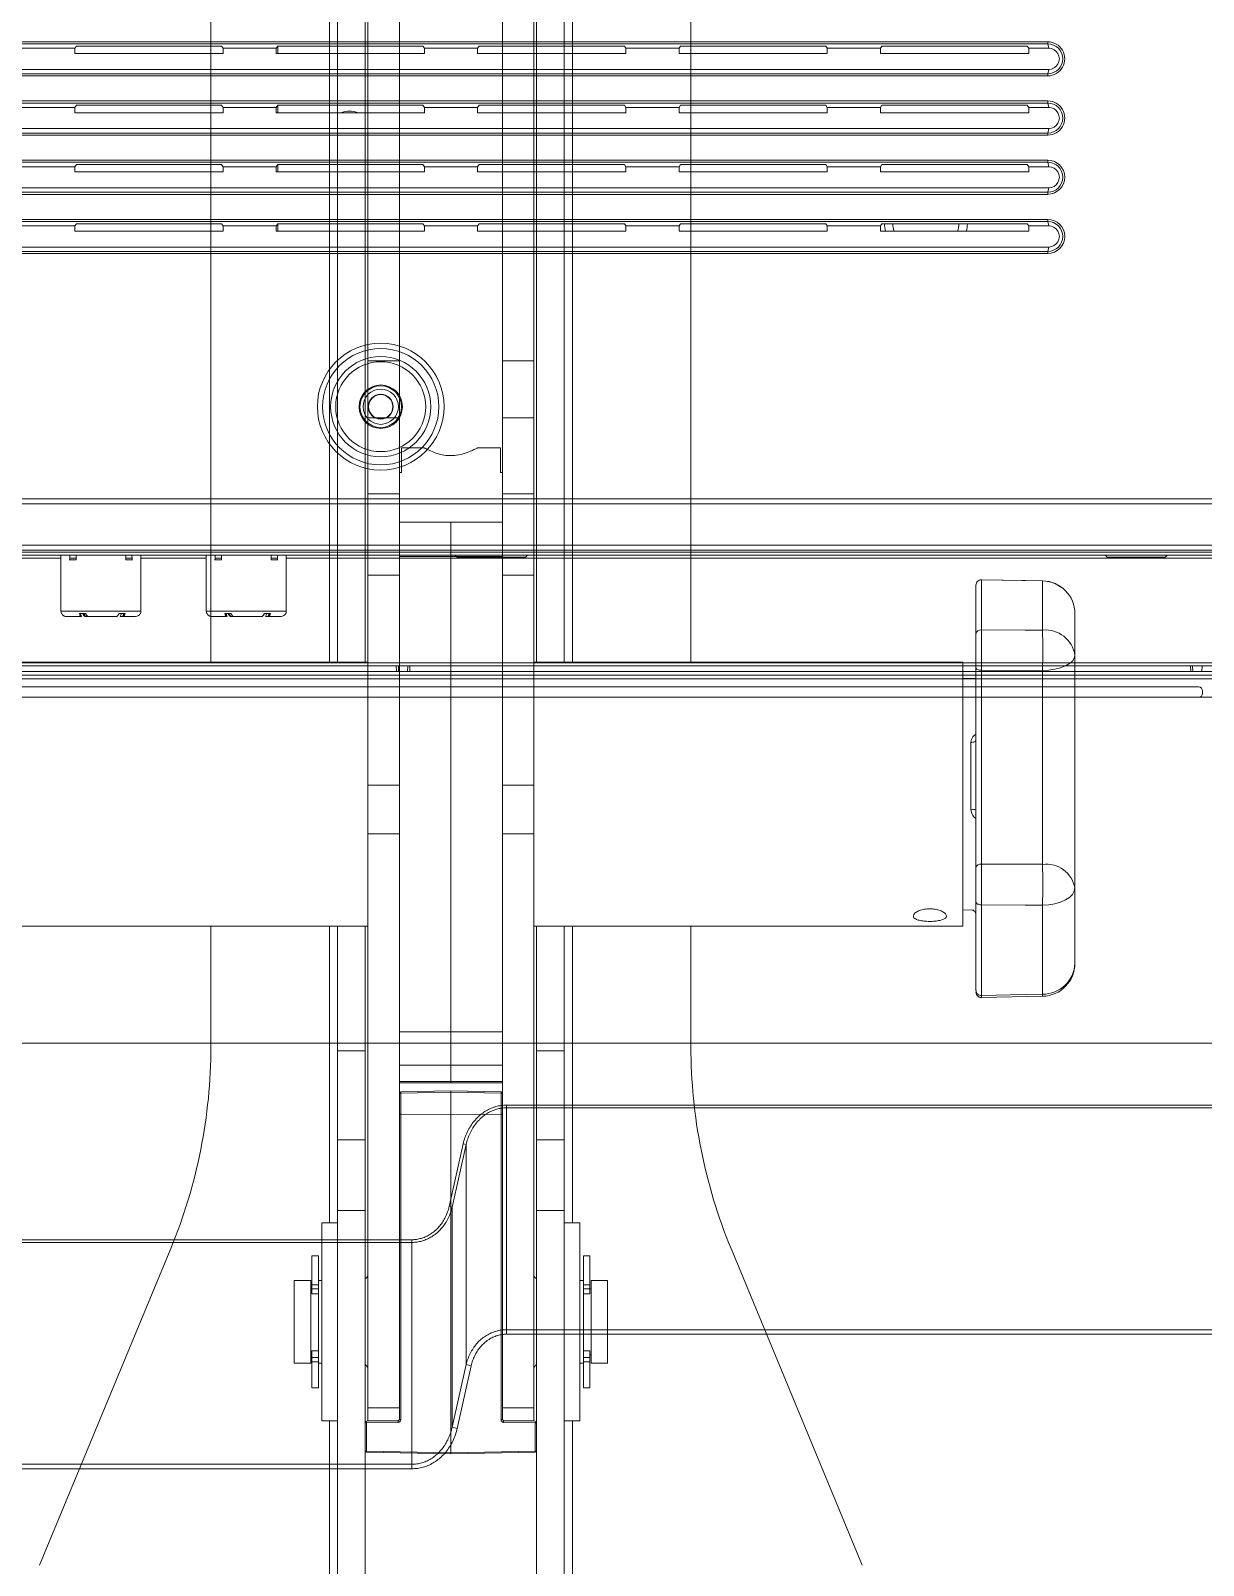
# Model space of a CAD drawing. Header units: millimetres. Extents: x -71336 to -35435, y -26189 to 22712.
# Drawn here: x -68635.2 to -68522.2, y -17476.9 to -17329.2 of the extents above; entities that cross this region are included whole.
import ezdxf

# ---------------------------------------------------------------- set-up
doc = ezdxf.new("R2010")
doc.units = ezdxf.units.MM
doc.layers.add('SC - Equipment', color=7, linetype='Continuous', lineweight=13)

# ---------------------------------------------------------------- blocks, each defined once
blk = doc.blocks.new('SONY FW-49XE8001 - BACK')
at = {"layer": 'SC - Equipment', "color": 251, "true_color": 0x636466, "transparency": 33554495}
for points in [[(171.72, 245.17), (171.81, 245.6), (171.81, 245.8), (325.53, 245.8), (325.53, 245.6), (171.81, 245.6, 0.999697), (171.81, 242.71), (325.53, 242.71), (325.63, 243.14)], [(173.65, 245.17), (171.72, 245.17, 1.000016), (171.72, 243.14), (325.63, 243.14, 1.000129), (325.63, 245.17), (323.7, 245.17), (323.7, 244.67), (309.41, 244.67), (309.41, 245.17), (309.56, 245.38), (323.55, 245.38), (323.7, 245.17)], [(171.72, 243.14), (171.81, 242.71), (171.81, 242.51), (325.53, 242.51), (325.53, 242.71, 0.99972), (325.53, 245.6), (325.63, 245.17)], [(171.72, 237.44), (171.81, 237.01), (171.81, 236.81), (325.53, 236.81), (325.53, 237.01), (171.81, 237.01, -0.999619), (171.81, 239.9), (325.53, 239.9), (325.53, 240.1), (171.81, 240.1), (171.81, 239.9), (171.72, 239.47)], [(173.65, 239.47), (171.72, 239.47, 1.000016), (171.72, 237.44), (325.63, 237.44, 1.000129), (325.63, 239.47), (323.7, 239.47), (323.55, 239.68), (309.56, 239.68), (309.41, 239.47)], [(325.63, 239.47), (325.53, 239.9, -0.999642), (325.53, 237.01), (325.63, 237.44)], [(171.72, 231.74), (171.81, 231.31), (171.81, 231.11), (325.53, 231.11), (325.53, 231.31), (171.81, 231.31, -0.9996), (171.81, 234.2), (325.53, 234.2), (325.53, 234.4), (171.81, 234.4), (171.81, 234.2), (171.72, 233.77)], [(173.65, 233.77), (171.72, 233.77, 0.999982), (171.72, 231.74), (325.63, 231.74, 1.000055), (325.63, 233.77), (323.7, 233.77), (323.55, 233.98), (309.56, 233.98), (309.41, 233.77)], [(325.63, 233.77), (325.53, 234.2, -0.999623), (325.53, 231.31), (325.63, 231.74)], [(171.72, 226.04), (171.81, 225.61), (171.81, 225.41), (325.53, 225.41), (325.53, 225.61), (171.81, 225.61, -0.999605), (171.81, 228.5), (325.53, 228.5), (325.53, 228.7), (171.81, 228.7), (171.81, 228.5), (171.72, 228.07)], [(173.65, 228.07), (171.72, 228.07, 1.000029), (171.72, 226.04), (325.63, 226.04, 1.00014), (325.63, 228.07), (323.7, 228.07), (323.55, 228.28), (309.56, 228.28), (309.41, 228.07)], [(325.63, 228.07), (325.53, 228.5, -0.999628), (325.53, 225.61), (325.63, 226.04)], [(180.49, 190.89), (183.28, 195.98), (183.28, 195.99), (183.3, 196.03), (183.31, 196.03, 0.092477), (183.35, 196.14), (183.37, 196.19), (183.42, 196.27), (183.5, 196.33), (183.59, 196.37), (183.66, 196.37), (343.23, 196.37), (343.24, 196.37), (343.29, 196.37), (343.38, 196.34), (343.46, 196.28), (343.51, 196.2), (343.54, 196.14, 0.092477), (343.58, 196.03), (343.59, 196.03), (343.61, 195.99), (343.61, 195.98), (346.4, 190.89)], [(230.49, 196.37), (230.49, 190.97, 0.113367), (230.54, 190.76), (230.58, 190.76, 0.083535), (230.66, 190.61, 0.18328), (231, 190.47)], [(231.33, 195.91, 0.00003), (231.36, 196.37, -0.00003), (231.33, 195.92), (231.95, 195.92, 0.000227), (231.95, 196.37)], [(236.33, 190.76, -0.000084), (236.2, 190.47), (237.69, 190.47, 0.277894), (238.14, 190.76), (238.15, 190.76, 0.112732), (238.19, 190.97), (238.19, 196.37)], [(236.74, 196.37, 0.000738), (236.74, 195.92), (237.36, 195.92, -0.000003), (237.33, 196.37, -0.000003), (237.36, 195.91)], [(244.49, 196.37), (244.49, 190.97, 0.113424), (244.54, 190.76), (244.58, 190.76, 0.082844), (244.66, 190.61, 0.183039), (245, 190.47)], [(245.33, 195.91, -0.000002), (245.36, 196.37, 0.000003), (245.33, 195.92), (245.95, 195.92, 0.000195), (245.95, 196.37)], [(250.33, 190.76, -0.000041), (250.2, 190.47), (251.69, 190.47, 0.277736), (252.14, 190.76), (252.15, 190.76, 0.112732), (252.19, 190.97), (252.19, 196.37)], [(250.74, 196.37, 0.000194), (250.74, 195.92), (251.36, 195.92, -0.000003), (251.33, 196.37, -0.000003), (251.36, 195.91)], [(233.11, 190.47), (233.09, 190.48), (233.07, 190.48), (233.06, 190.49), (233.04, 190.5), (233.02, 190.52), (233, 190.54), (232.98, 190.56), (232.96, 190.59), (232.94, 190.63), (232.94, 190.64), (232.92, 190.67), (232.91, 190.71), (232.9, 190.74), (232.9, 190.76), (232.28, 190.76), (232.29, 190.72), (232.3, 190.68), (232.31, 190.65), (232.32, 190.63), (232.33, 190.6), (232.35, 190.57), (232.37, 190.54), (232.39, 190.52), (232.41, 190.51), (232.43, 190.49), (232.43, 190.49), (232.45, 190.48), (232.47, 190.48), (232.49, 190.47), (231, 190.47, -0.287011), (230.58, 190.76)], [(232.61, 190.76), (232.62, 190.72), (232.64, 190.68), (232.64, 190.66), (232.66, 190.63), (232.68, 190.59), (232.7, 190.57), (232.72, 190.54), (232.74, 190.52), (232.76, 190.51), (232.78, 190.49), (232.79, 190.49), (232.81, 190.48), (232.84, 190.48), (232.86, 190.47), (235.83, 190.47), (235.85, 190.48), (235.88, 190.48), (235.9, 190.49), (235.92, 190.5), (235.94, 190.52), (235.96, 190.54), (235.98, 190.56), (236, 190.59), (236.02, 190.62), (236.03, 190.64), (236.05, 190.67), (236.06, 190.71), (236.07, 190.75), (236.08, 190.76), (236.67, 190.76), (236.66, 190.72), (236.64, 190.68), (236.64, 190.66), (236.62, 190.63), (236.6, 190.59), (236.58, 190.57), (236.56, 190.54), (236.54, 190.52), (236.52, 190.51), (236.5, 190.49), (236.49, 190.49), (236.47, 190.48), (236.45, 190.48), (236.43, 190.47, 0.000389), (236.55, 190.7)], [(232.73, 190.7, 0.000402), (232.79, 190.59, 0.000917), (232.86, 190.47)], [(247.11, 190.47), (247.09, 190.48), (247.07, 190.48), (247.06, 190.49), (247.04, 190.5), (247.02, 190.52), (247, 190.54), (246.98, 190.56), (246.96, 190.59), (246.94, 190.63), (246.94, 190.64), (246.92, 190.67), (246.91, 190.71), (246.9, 190.74), (246.9, 190.76), (246.28, 190.76), (246.29, 190.72), (246.3, 190.68), (246.31, 190.65), (246.32, 190.63), (246.33, 190.6), (246.35, 190.57), (246.37, 190.54), (246.39, 190.52), (246.41, 190.51), (246.43, 190.49), (246.43, 190.49), (246.45, 190.48), (246.47, 190.48), (246.49, 190.47), (245, 190.47, -0.287011), (244.58, 190.76)], [(246.61, 190.76), (246.62, 190.72), (246.64, 190.68), (246.64, 190.66), (246.66, 190.63), (246.68, 190.59), (246.7, 190.57), (246.72, 190.54), (246.74, 190.52), (246.76, 190.51), (246.78, 190.49), (246.79, 190.49), (246.81, 190.48), (246.84, 190.48), (246.86, 190.47), (249.83, 190.47), (249.85, 190.48), (249.88, 190.48), (249.9, 190.49), (249.92, 190.5), (249.94, 190.52), (249.96, 190.54), (249.98, 190.56), (250, 190.59), (250.02, 190.62), (250.03, 190.64), (250.05, 190.67), (250.06, 190.71), (250.07, 190.75), (250.08, 190.76), (250.67, 190.76), (250.66, 190.72), (250.64, 190.68), (250.64, 190.66), (250.62, 190.63), (250.6, 190.59), (250.58, 190.57), (250.56, 190.54), (250.54, 190.52), (250.52, 190.51), (250.5, 190.49), (250.49, 190.49), (250.47, 190.48), (250.45, 190.48), (250.43, 190.47, 0.000389), (250.55, 190.7)], [(246.73, 190.7, 0.000402), (246.79, 190.59, 0.000917), (246.86, 190.47)], [(340.04, 182.7, 0.414144), (340.44, 183.1), (340.44, 183.3, 0.414144), (340.04, 183.7), (180.95, 183.7, 0.414161), (180.54, 183.3), (180.54, 154.8, 0.414223), (180.95, 154.4), (181.14, 154.4, 0.414216), (181.54, 154.8)]]:
    blk.add_lwpolyline(points, format="xyb", dxfattribs=at)
for points in [[(245.97, 245.38), (246.12, 245.17), (246.12, 244.67), (231.83, 244.67), (231.83, 245.17), (231.98, 245.38)], [(265.51, 244.67), (251.23, 244.67), (251.23, 245.17), (251.37, 245.38), (265.36, 245.38), (265.51, 245.17)], [(284.91, 244.67), (270.62, 244.67), (270.62, 245.17), (270.77, 245.38), (284.76, 245.38), (284.91, 245.17)], [(304.3, 244.67), (290.02, 244.67), (290.02, 245.17), (290.16, 245.38), (304.15, 245.38), (304.3, 245.17)], [(246.12, 238.97), (231.83, 238.97), (231.83, 239.47), (231.98, 239.68), (245.97, 239.68), (246.12, 239.47)], [(265.36, 239.68), (265.51, 239.47), (265.51, 238.97), (251.23, 238.97), (251.23, 239.47), (251.37, 239.68)], [(246.12, 233.27), (231.83, 233.27), (231.83, 233.77), (231.98, 233.98), (245.97, 233.98), (246.12, 233.77)], [(265.36, 233.98), (265.51, 233.77), (265.51, 233.27), (251.23, 233.27), (251.23, 233.77), (251.37, 233.98)], [(246.12, 227.57), (231.83, 227.57), (231.83, 228.07), (231.98, 228.28), (245.97, 228.28), (246.12, 228.07)], [(284.91, 228.07), (284.91, 227.57), (270.62, 227.57), (270.62, 228.07), (270.77, 228.28), (284.76, 228.28)], [(345.45, 197.35), (181.43, 197.35), (181.43, 196.85), (345.45, 196.85)]]:
    blk.add_lwpolyline(points, close=True, dxfattribs=at)
for points in [[(251.39, 245.38), (251.39, 244.67)], [(231.83, 245.17), (226.72, 245.17)], [(251.23, 245.17), (246.12, 245.17)], [(270.62, 245.17), (265.51, 245.17)], [(290.02, 245.17), (284.91, 245.17)], [(309.41, 245.17), (304.3, 245.17)], [(231.83, 239.47), (226.72, 239.47)], [(251.23, 239.47), (246.12, 239.47)], [(251.39, 239.68), (251.39, 238.97)], [(265.51, 239.47), (270.62, 239.47), (270.62, 238.97), (284.91, 238.97), (284.91, 239.47), (284.76, 239.68), (270.77, 239.68), (270.62, 239.47)], [(284.91, 239.47), (290.02, 239.47), (290.02, 238.97), (304.3, 238.97), (304.3, 239.47), (304.15, 239.68), (290.16, 239.68), (290.02, 239.47)], [(304.3, 239.47), (309.41, 239.47), (309.41, 238.97), (323.7, 238.97), (323.7, 239.47)], [(231.83, 233.77), (226.72, 233.77)], [(251.23, 233.77), (246.12, 233.77)], [(251.39, 233.98), (251.39, 233.27)], [(265.51, 233.77), (270.62, 233.77), (270.62, 233.27), (284.91, 233.27), (284.91, 233.77), (284.76, 233.98), (270.77, 233.98), (270.62, 233.77)], [(284.91, 233.77), (290.02, 233.77), (290.02, 233.27), (304.3, 233.27), (304.3, 233.77), (304.15, 233.98), (290.16, 233.98), (290.02, 233.77)], [(304.3, 233.77), (309.41, 233.77), (309.41, 233.27), (323.7, 233.27), (323.7, 233.77)], [(231.83, 228.07), (226.72, 228.07)], [(251.23, 228.07), (246.12, 228.07)], [(270.62, 228.07), (265.51, 228.07), (265.51, 227.57), (251.23, 227.57), (251.23, 228.07), (251.37, 228.28), (265.36, 228.28), (265.51, 228.07)], [(251.39, 228.28), (251.39, 227.57)], [(284.91, 228.07), (290.02, 228.07), (290.02, 227.57), (304.3, 227.57), (304.3, 228.07), (304.15, 228.28), (290.16, 228.28), (290.02, 228.07)], [(304.3, 228.07), (309.41, 228.07), (309.41, 227.57), (323.7, 227.57), (323.7, 228.07)], [(350.37, 201.31), (176.52, 201.31)], [(350.37, 201.79), (176.52, 201.79), (176.52, 201.31), (179.63, 194.54)], [(182.14, 185.18), (344.75, 185.18)], [(343.23, 196.37), (343.23, 196.65), (183.66, 196.65), (183.66, 196.37)], [(182.14, 186), (344.75, 186)], [(343.55, 196.1), (252.19, 196.1)], [(230.49, 196.1), (224.19, 196.1)], [(231.95, 196.1), (231.37, 196.1)], [(237.32, 196.1), (236.74, 196.1)], [(244.49, 196.1), (238.19, 196.1)], [(245.95, 196.1), (245.37, 196.1)], [(251.32, 196.1), (250.74, 196.1)], [(275.44, 196.37), (275.24, 196.17), (268.64, 196.17), (268.44, 196.37)], [(331.25, 196.17), (331.05, 196.37)], [(336.84, 196.17), (331.24, 196.17)], [(336.84, 196.17), (337.04, 196.37)], [(344.92, 185.72), (181.97, 185.72)], [(230.49, 190.97), (238.19, 190.97)], [(244.49, 190.97), (252.19, 190.97)], [(344.75, 184.46), (182.14, 184.46), (182.14, 184.49), (182.14, 184.52), (182.14, 184.56), (182.14, 184.57), (182.14, 184.61), (182.14, 184.64), (182.14, 184.68), (182.14, 184.72), (182.14, 184.75), (182.14, 184.79), (182.14, 184.83)], [(344.75, 185.18), (344.75, 184.83), (182.14, 184.83), (182.14, 185.18)], [(262.81, 185.18), (262.79, 185.71)], [(263.01, 185.18), (262.99, 185.72)], [(263.9, 185.72), (263.88, 185.18)], [(264.1, 185.71), (264.08, 185.18)], [(339.31, 185.18), (339.29, 185.71)], [(339.51, 185.18), (339.48, 185.72)], [(340.4, 185.72), (340.38, 185.18)], [(350.56, 121.38), (273.39, 121.38), (273.39, 143.43), (346.02, 143.43)], [(346.02, 143.17), (273.39, 143.17), (273.28, 143.17), (273.16, 143.16), (273.04, 143.15), (272.92, 143.14), (272.8, 143.12), (272.68, 143.1), (272.56, 143.07), (272.45, 143.04), (272.33, 143), (272.21, 142.96), (272.13, 142.93), (272.02, 142.88), (271.9, 142.83), (271.79, 142.78), (271.68, 142.72), (271.58, 142.66), (271.47, 142.59), (271.36, 142.52), (271.26, 142.45), (271.16, 142.37), (271.06, 142.29), (270.96, 142.2), (270.87, 142.11), (270.85, 142.1), (270.76, 142), (270.66, 141.91), (270.58, 141.81), (270.49, 141.7), (270.41, 141.59), (270.32, 141.48), (270.24, 141.36), (270.17, 141.24), (270.09, 141.12), (270.02, 141), (269.96, 140.87), (269.89, 140.74), (269.83, 140.6), (269.77, 140.47), (269.72, 140.33), (269.67, 140.19), (269.63, 140.05), (269.59, 139.91), (269.55, 139.79), (269.52, 139.64), (268.17, 133.62), (268.14, 133.48), (268.1, 133.35), (268.06, 133.21), (268.01, 133.08), (268.01, 133.06), (267.96, 132.93), (267.9, 132.8), (267.85, 132.67), (267.78, 132.54), (267.72, 132.41), (267.65, 132.29), (267.58, 132.17), (267.51, 132.05), (267.43, 131.94), (267.35, 131.83), (267.27, 131.72), (267.18, 131.62), (267.09, 131.51), (267, 131.42), (266.91, 131.32), (266.82, 131.24), (266.81, 131.23), (266.72, 131.14), (266.62, 131.06), (266.52, 130.98), (266.42, 130.91), (266.31, 130.84), (266.21, 130.77), (266.1, 130.71), (265.99, 130.65), (265.88, 130.59), (265.77, 130.54), (265.65, 130.49), (265.54, 130.45), (265.42, 130.41), (265.37, 130.39), (265.26, 130.35), (265.14, 130.32), (265.02, 130.3), (264.9, 130.27), (264.78, 130.25), (264.66, 130.24), (264.54, 130.23), (264.42, 130.22), (264.3, 130.22), (180.87, 130.22)], [(180.87, 130.48), (264.3, 130.48)], [(273.39, 121.38), (273.29, 121.38), (273.19, 121.37), (273.08, 121.36), (272.98, 121.35), (272.87, 121.33), (272.77, 121.31), (272.66, 121.29), (272.56, 121.26), (272.46, 121.23), (272.4, 121.21), (272.3, 121.17), (272.2, 121.13), (272.1, 121.09), (272, 121.04), (271.91, 120.99), (271.81, 120.94), (271.72, 120.88), (271.62, 120.82), (271.53, 120.76), (271.44, 120.69), (271.36, 120.62), (271.27, 120.55), (271.19, 120.47), (271.18, 120.46), (271.09, 120.38), (271.02, 120.3), (270.94, 120.21), (270.86, 120.12), (270.79, 120.03), (270.72, 119.93), (270.65, 119.84), (270.58, 119.73), (270.51, 119.63), (270.45, 119.52), (270.39, 119.41), (270.34, 119.3), (270.28, 119.18), (270.23, 119.07), (270.19, 118.95), (270.14, 118.83), (270.1, 118.71), (270.1, 118.71), (270.07, 118.59), (270.03, 118.47), (270, 118.35), (268.66, 112.32), (268.17, 112.43), (268.17, 133.62), (267.88, 133.68), (269.23, 139.71), (269.26, 139.86), (269.31, 140.01), (269.35, 140.16), (269.35, 140.16), (269.4, 140.31), (269.45, 140.45), (269.51, 140.6), (269.57, 140.74), (269.64, 140.88), (269.71, 141.02), (269.78, 141.15), (269.86, 141.28), (269.94, 141.41), (270.02, 141.54), (270.1, 141.66), (270.19, 141.78), (270.28, 141.89), (270.38, 142), (270.47, 142.11), (270.57, 142.21), (270.67, 142.31), (270.68, 142.32), (270.79, 142.42), (270.89, 142.51), (271, 142.59), (271.11, 142.67), (271.22, 142.75), (271.33, 142.83), (271.45, 142.9), (271.57, 142.96), (271.68, 143.02), (271.8, 143.08), (271.92, 143.13), (272.05, 143.18), (272.17, 143.23), (272.24, 143.25), (272.37, 143.29), (272.5, 143.32), (272.63, 143.35), (272.75, 143.38), (272.88, 143.4), (273.01, 143.41), (273.14, 143.42), (273.27, 143.43), (273.39, 143.43)], [(270, 118.35), (269.52, 118.46), (269.52, 139.64), (269.23, 139.71)], [(350.56, 121.81), (273.39, 121.81), (273.27, 121.81), (273.15, 121.8), (273.03, 121.79), (272.91, 121.78), (272.79, 121.76), (272.67, 121.74), (272.55, 121.71), (272.43, 121.68), (272.31, 121.64), (272.27, 121.63), (272.16, 121.59), (272.04, 121.55), (271.93, 121.5), (271.82, 121.45), (271.71, 121.39), (271.6, 121.33), (271.49, 121.27), (271.38, 121.2), (271.28, 121.13), (271.17, 121.06), (271.07, 120.98), (270.98, 120.9), (270.88, 120.82), (270.88, 120.81), (270.78, 120.73), (270.69, 120.64), (270.6, 120.54), (270.52, 120.44), (270.43, 120.34), (270.35, 120.23), (270.27, 120.12), (270.19, 120.01), (270.12, 119.89), (270.04, 119.78), (269.98, 119.65), (269.91, 119.53), (269.85, 119.4), (269.79, 119.28), (269.74, 119.15), (269.73, 119.12), (269.68, 118.99), (269.63, 118.85), (269.59, 118.72), (269.55, 118.59), (269.52, 118.46), (268.17, 112.43), (268.14, 112.29), (268.11, 112.17), (268.07, 112.03), (268.02, 111.89), (267.97, 111.75), (267.92, 111.61), (267.86, 111.47), (267.8, 111.33), (267.74, 111.2), (267.67, 111.07), (267.6, 110.94), (267.53, 110.82), (267.45, 110.7), (267.37, 110.58), (267.29, 110.47), (267.21, 110.36), (267.12, 110.25), (267.03, 110.15), (266.94, 110.05), (266.85, 109.95), (266.83, 109.94), (266.73, 109.84), (266.64, 109.76), (266.54, 109.67), (266.44, 109.6), (266.33, 109.52), (266.23, 109.45), (266.12, 109.38), (266.01, 109.32), (265.9, 109.26), (265.79, 109.2), (265.68, 109.15), (265.57, 109.11), (265.48, 109.07), (265.36, 109.03), (265.24, 109), (265.12, 108.96), (265.01, 108.94), (264.89, 108.91), (264.77, 108.89), (264.65, 108.88), (264.53, 108.87), (264.41, 108.86), (264.3, 108.86), (176.33, 108.86)], [(176.33, 108.43), (264.3, 108.43), (264.3, 130.48), (264.41, 130.48), (264.52, 130.49), (264.63, 130.5), (264.74, 130.51), (264.85, 130.53), (264.96, 130.55), (265.07, 130.58), (265.18, 130.61), (265.29, 130.64), (265.35, 130.66), (265.46, 130.7), (265.56, 130.74), (265.67, 130.78), (265.77, 130.83), (265.87, 130.89), (265.97, 130.94), (266.07, 131), (266.17, 131.07), (266.26, 131.13), (266.36, 131.2), (266.45, 131.28), (266.54, 131.36), (266.63, 131.44), (266.64, 131.45), (266.73, 131.53), (266.81, 131.62), (266.89, 131.71), (266.97, 131.81), (267.05, 131.9), (267.13, 132.01), (267.2, 132.11), (267.27, 132.22), (267.34, 132.33), (267.41, 132.44), (267.47, 132.56), (267.53, 132.68), (267.59, 132.8), (267.64, 132.92), (267.69, 133.05), (267.73, 133.17), (267.78, 133.3), (267.78, 133.3), (267.82, 133.43), (267.85, 133.56), (267.88, 133.68)], [(268.66, 112.32), (268.62, 112.17), (268.58, 112.01), (268.53, 111.86), (268.53, 111.85), (268.48, 111.7), (268.42, 111.55), (268.36, 111.39), (268.3, 111.25), (268.23, 111.1), (268.16, 110.95), (268.08, 110.81), (268, 110.68), (267.92, 110.54), (267.83, 110.41), (267.74, 110.28), (267.65, 110.16), (267.55, 110.04), (267.46, 109.92), (267.36, 109.81), (267.25, 109.7), (267.15, 109.6), (267.13, 109.59), (267.03, 109.49), (266.92, 109.4), (266.8, 109.31), (266.69, 109.22), (266.57, 109.14), (266.45, 109.06), (266.33, 108.99), (266.21, 108.92), (266.09, 108.85), (265.96, 108.79), (265.84, 108.74), (265.71, 108.69), (265.58, 108.64), (265.5, 108.62), (265.37, 108.58), (265.24, 108.54), (265.1, 108.51), (264.97, 108.49), (264.83, 108.46), (264.7, 108.45), (264.56, 108.44), (264.43, 108.43), (264.3, 108.43)]]:
    blk.add_lwpolyline(points, dxfattribs=at)
blk.add_lwpolyline([(181.54, 182.3), (181.54, 150.9, 0.414227), (183.05, 149.4), (343.94, 149.4, 0.414201), (345.44, 150.9), (345.44, 181.2, 0.414201), (343.94, 182.7), (181.94, 182.7, 0.414207)], format="xyb", close=True, dxfattribs=at)
for radius in [6.1, 5.6, 4.82, 4.33, 2.09, 2, 1.7, 1.2, 1.16]:
    blk.add_circle((261.29, 210.67), radius, dxfattribs=at)
for centre, radius, start, end in [((325.53, 244.16), 1.64, 269.9964, 90.0036), ((325.53, 238.46), 1.64, 269.9964, 90.0074), ((258.29, 237.12), 2, 68.5434, 111.4566), ((325.53, 232.76), 1.64, 270.0012, 89.9995), ((313.8, 228.52), 4.01, 183.5132, 193.7861), ((313.8, 228.53), 3.21, 184.4301, 197.3818), ((313.79, 228.52), 3.2, 342.6053, 355.599), ((313.8, 228.52), 4, 345.9529, 356.472), ((325.53, 227.06), 1.64, 270.0005, 89.9995), ((230.76, 190.85), 0.231, 204.776, 209.0393), ((326.76, 234.61), 104.09, 204.9181, 205.0894), ((230.51, 189.54), 2.51, 27.6363, 28.9558), ((226.93, 195.94), 10.95, 331.4331, 331.7361), ((236.31, 191.67), 2.05, 332.9052, 333.3846), ((244.76, 190.85), 0.231, 204.776, 209.0393), ((-2834.79, -1244.11), 3398.87, 24.9658, 24.97105), ((244.63, 189.61), 2.37, 27.5821, 28.9791), ((248.19, 192), 2.69, 331.1539, 332.3843), ((250.76, 191.44), 1.54, 332.8263, 333.4635)]:
    blk.add_arc(centre, radius, start, end, dxfattribs=at)
blk = doc.blocks.new('CHIEF MSM1U - FRONT')
at = {"layer": 'SC - Equipment', "color": 146, "true_color": 0x105689}
for p, q in [((256.5, 177.8), (256.5, 25.4)), ((257.29, 177.8), (257.29, 25.4)), ((259.95, 177.8), (259.95, 25.4)), ((276.46, 25.4), (276.46, 177.8)), ((279.12, 25.4), (279.12, 177.8)), ((279.91, 25.4), (279.91, 177.8)), ((260.21, 54.42), (260.21, 148.78)), ((263.25, 54.42), (263.25, 148.78)), ((273.16, 148.78), (273.16, 54.42)), ((276.19, 148.78), (276.19, 54.42)), ((245.09, 98.89), (245.09, 25.4)), ((291.32, 25.4), (291.32, 98.89)), ((260.21, 54.42), (263.25, 54.42)), ((260.21, 48.92), (260.21, 54.42)), ((263.25, 48.92), (263.25, 54.42)), ((276.19, 54.42), (273.16, 54.42)), ((273.16, 54.42), (273.16, 48.92)), ((276.19, 54.42), (276.19, 48.92)), ((260.21, 48.92), (263.25, 48.92)), ((260.21, 41.59), (260.21, 48.92)), ((263.25, 41.59), (263.25, 48.92)), ((276.19, 48.92), (273.16, 48.92)), ((273.16, 48.92), (273.16, 41.59)), ((276.19, 48.92), (276.19, 41.59)), ((265.62, 46.04), (263.44, 46.04)), ((263.44, 43.66), (263.44, 46.04)), ((272.97, 46.04), (270.76, 46.04)), ((272.97, 46.04), (272.97, 43.66)), ((263.44, 43.66), (263.25, 43.66)), ((272.97, 43.66), (273.16, 43.66)), ((260.21, 41.59), (263.25, 41.59)), ((260.21, 33.79), (260.21, 41.59)), ((263.25, 33.79), (263.25, 41.59)), ((276.19, 41.59), (273.16, 41.59)), ((273.16, 41.59), (273.16, 33.79)), ((276.19, 41.59), (276.19, 33.79)), ((263.25, 38.89), (268.21, 38.89)), ((273.16, 38.89), (268.21, 38.89)), ((268.21, 38.89), (268.21, 35.58)), ((263.25, 35.58), (268.21, 35.58)), ((268.21, 35.58), (268.21, -10.18)), ((273.16, 35.58), (268.21, 35.58)), ((260.21, 33.79), (263.25, 33.79)), ((260.21, 13.57), (260.21, 33.79)), ((263.25, 13.57), (263.25, 33.79)), ((276.19, 33.79), (273.16, 33.79)), ((273.16, 33.79), (273.16, 13.57)), ((276.19, 33.79), (276.19, 13.57)), ((318.77, 28.11), (318.77, 32.82)), ((319.29, 33.33), (319.29, 28.5)), ((325.18, 33.22), (319.29, 33.32)), ((325.18, 28.49), (325.18, 33.22)), ((328.3, 30.05), (328.3, 26.04)), ((260.21, 25.4), (122.23, 25.4)), ((317.5, 25.4), (276.19, 25.4)), ((317.5, 25.4), (317.5, 0)), ((328.3, 26.04), (328.3, 3.67)), ((318.77, 23.87), (317.5, 23.84)), ((318.77, 5.6), (318.77, 24.86)), ((319.29, 24.62), (319.29, 5.97)), ((325.18, 24.61), (319.29, 24.62)), ((325.18, 5.94), (325.18, 24.61)), ((318.28, 11.23), (318.28, 17.67)), ((260.21, 13.57), (263.25, 13.57)), ((260.21, 8.87), (260.21, 13.57)), ((263.25, 8.87), (263.25, 13.57)), ((276.19, 13.57), (273.16, 13.57)), ((273.16, 13.57), (273.16, 8.87)), ((276.19, 13.57), (276.19, 8.87)), ((260.21, 8.87), (263.25, 8.87)), ((260.21, -46.37), (260.21, 8.87)), ((263.25, 6.36), (263.25, 8.87)), ((276.19, 8.87), (273.16, 8.87)), ((273.16, 8.87), (273.16, 6.36)), ((276.19, 8.87), (276.19, -46.37)), ((263.25, -4.43), (263.25, 6.36)), ((273.17, 6.36), (273.17, -4.43)), ((319.29, 5.97), (325.18, 5.94)), ((328.3, 3.67), (328.3, -3.58)), ((317.5, 1.56), (318.56, 1.54)), ((318.77, -6.21), (318.77, 2.31)), ((319.29, 2.04), (319.29, -6.68)), ((325.18, -6.56), (325.18, 2.01)), ((122.23, 0), (260.21, 0)), ((245.09, 0), (245.09, -11.61)), ((256.5, 0), (256.5, -28.58)), ((259.95, 0), (257.29, 0)), ((257.29, 0), (257.29, -12.03)), ((259.95, 0), (259.95, -12.03)), ((276.19, 0), (317.5, 0)), ((279.91, -28.58), (279.91, 0)), ((291.32, -11.61), (291.32, 0)), ((276.46, 0), (279.12, 0)), ((276.46, -12.03), (276.46, 0)), ((279.12, -12.03), (279.12, 0)), ((263.25, -46.37), (263.25, -4.43)), ((273.16, -4.43), (273.16, -46.37)), ((319.29, -6.87), (325.19, -6.75)), ((263.25, -10.18), (268.21, -10.18)), ((268.21, -10.18), (268.21, -13.39)), ((273.16, -10.18), (268.21, -10.18)), ((259.95, -12.03), (257.29, -12.03)), ((257.29, -12.03), (257.29, -20.58)), ((259.95, -12.03), (259.95, -20.58)), ((276.46, -12.03), (279.12, -12.03)), ((276.46, -20.58), (276.46, -12.03)), ((279.12, -20.58), (279.12, -12.03)), ((263.25, -13.39), (268.21, -13.39)), ((268.21, -13.39), (268.21, -14.97)), ((273.16, -13.39), (268.21, -13.39)), ((263.25, -14.97), (268.21, -14.97)), ((263.25, -15.08), (268.21, -15.08)), ((263.37, -16.09), (263.25, -16.09)), ((263.37, -15.96), (268.2, -15.88)), ((268.2, -16), (263.37, -16.09)), ((263.37, -16.09), (263.37, -18.12)), ((268.2, -15.88), (268.2, -16)), ((268.2, -15.88), (273.03, -15.96)), ((268.2, -16), (268.2, -18.13)), ((273.03, -16.09), (268.2, -16)), ((268.21, -14.97), (268.21, -15.08)), ((273.16, -14.97), (268.21, -14.97)), ((268.21, -15.08), (273.16, -15.08)), ((273.03, -18.12), (273.03, -16.09)), ((273.16, -16.09), (273.03, -16.09)), ((263.37, -18.12), (263.25, -18.11)), ((268.2, -18.13), (263.37, -18.12)), ((263.37, -18.12), (263.37, -47.53)), ((273.03, -18.12), (268.2, -18.13)), ((268.2, -18.13), (268.2, -50.7)), ((273.03, -18.12), (273.16, -18.11)), ((273.03, -47.53), (273.03, -18.12)), ((257.29, -20.58), (259.95, -20.58)), ((257.29, -27.4), (257.29, -20.58)), ((259.95, -20.58), (259.95, -27.4)), ((276.46, -20.58), (279.12, -20.58)), ((276.46, -27.4), (276.46, -20.58)), ((279.12, -20.58), (279.12, -27.4)), ((259.95, -27.4), (257.29, -27.4)), ((257.29, -27.4), (257.29, -66.4)), ((259.95, -27.4), (259.95, -66.4)), ((279.12, -27.4), (276.46, -27.4)), ((276.46, -66.4), (276.46, -27.4)), ((279.12, -66.4), (279.12, -27.4)), ((257.29, -28.58), (255.77, -28.58)), ((255.77, -28.58), (255.77, -37.26)), ((280.63, -28.58), (279.12, -28.58)), ((280.63, -47.63), (280.63, -28.58)), ((228.59, -61.54), (241.22, -31.05)), ((255.45, -31.75), (254.81, -31.75)), ((254.81, -31.75), (254.81, -34.55)), ((255.45, -31.75), (255.45, -34.55)), ((281.6, -31.75), (280.96, -31.75)), ((280.96, -31.75), (280.96, -34.55)), ((281.6, -31.75), (281.6, -34.55)), ((307.81, -61.54), (295.18, -31.05)), ((254.71, -34.13), (253.12, -34.13)), ((253.12, -42.07), (253.12, -34.13)), ((254.71, -42.07), (254.71, -34.13)), ((254.81, -34.93), (254.71, -34.93)), ((254.81, -34.55), (255.45, -34.55)), ((254.81, -34.94), (254.81, -34.55)), ((255.45, -34.94), (254.81, -34.94)), ((254.81, -35.4), (254.81, -34.94)), ((254.81, -35.4), (255.45, -35.4)), ((254.81, -35.41), (254.81, -35.4)), ((254.81, -35.41), (255.45, -35.41)), ((255.77, -34.13), (255.45, -34.13)), ((255.45, -34.55), (255.45, -34.94)), ((255.45, -35.26), (255.45, -34.94)), ((255.45, -41.09), (255.45, -35.26)), ((280.96, -34.13), (280.63, -34.13)), ((280.96, -34.55), (281.6, -34.55)), ((280.96, -34.94), (280.96, -34.55)), ((281.6, -34.94), (280.96, -34.94)), ((280.96, -35.26), (280.96, -34.94)), ((280.96, -41.09), (280.96, -35.26)), ((280.96, -35.4), (281.6, -35.4)), ((280.96, -35.41), (281.6, -35.41)), ((281.6, -34.55), (281.6, -34.94)), ((281.7, -34.93), (281.6, -34.93)), ((281.6, -35.4), (281.6, -34.94)), ((281.6, -35.4), (281.6, -35.41)), ((283.28, -34.13), (281.7, -34.13)), ((281.7, -42.07), (281.7, -34.13)), ((283.28, -34.13), (283.28, -36.57)), ((283.28, -36.57), (283.28, -42.07)), ((255.77, -37.26), (255.77, -47.63)), ((254.71, -41.28), (254.81, -41.28)), ((255.45, -40.89), (254.81, -40.89)), ((255.45, -40.89), (254.81, -40.89)), ((254.81, -41.54), (254.81, -40.89)), ((254.81, -40.89), (254.81, -40.89)), ((255.45, -41.54), (255.45, -41.09)), ((281.6, -40.89), (280.96, -40.89)), ((281.6, -40.89), (280.96, -40.89)), ((280.96, -41.54), (280.96, -41.09)), ((281.6, -41.54), (281.6, -40.89)), ((281.6, -40.89), (281.6, -40.89)), ((281.6, -41.28), (281.7, -41.28)), ((253.12, -42.07), (254.71, -42.07)), ((254.81, -41.54), (255.45, -41.54)), ((254.81, -41.94), (254.81, -41.54)), ((255.45, -41.94), (254.81, -41.94)), ((254.81, -41.94), (254.81, -44.45)), ((255.45, -41.54), (255.45, -41.94)), ((255.45, -41.94), (255.45, -44.45)), ((255.45, -42.07), (255.77, -42.07)), ((280.63, -42.07), (280.96, -42.07)), ((280.96, -41.54), (281.6, -41.54)), ((280.96, -41.94), (280.96, -41.54)), ((281.6, -41.94), (280.96, -41.94)), ((280.96, -41.94), (280.96, -44.45)), ((281.6, -41.54), (281.6, -41.94)), ((281.6, -41.94), (281.6, -44.45)), ((281.7, -42.07), (283.28, -42.07)), ((254.81, -44.45), (255.45, -44.45)), ((280.96, -44.45), (281.6, -44.45)), ((260.21, -46.37), (263.25, -46.37)), ((260.21, -47.63), (260.21, -46.37)), ((263.25, -46.37), (263.25, -47.1)), ((263.25, -47.5), (263.25, -47.1)), ((273.16, -46.37), (276.19, -46.37)), ((273.16, -47.1), (273.16, -46.37)), ((273.16, -47.1), (273.16, -47.5)), ((276.19, -46.37), (276.19, -47.63)), ((255.77, -47.63), (257.29, -47.63)), ((256.5, -47.63), (256.5, -66.4)), ((260.07, -47.68), (263.13, -47.63)), ((263.13, -47.78), (260.07, -47.83)), ((260.07, -47.83), (260.07, -50.56)), ((263.15, -47.63), (260.21, -47.63)), ((263.25, -47.5), (263.13, -47.63)), ((273.28, -47.63), (273.16, -47.5)), ((276.19, -47.63), (273.26, -47.63)), ((273.28, -47.63), (276.33, -47.68)), ((276.33, -47.83), (273.28, -47.78)), ((276.33, -50.56), (276.33, -47.83)), ((279.12, -47.63), (280.63, -47.63)), ((279.91, -66.4), (279.91, -47.63)), ((260.07, -50.56), (268.2, -50.7)), ((268.2, -50.8), (260.07, -50.66)), ((268.2, -50.7), (276.33, -50.56)), ((276.33, -50.66), (268.2, -50.8)), ((268.2, -50.7), (268.2, -50.8))]:
    blk.add_line(p, q, dxfattribs=at)
at = {"layer": 'SC - Equipment', "color": 146, "true_color": 0x105689, "flags": 128}
for points in [[(325.18, 33.22), (323.5, 33.25), (319.29, 33.33)], [(319.29, 28.5), (323.5, 28.49), (325.18, 28.49)], [(325.18, 24.61), (325.79, 24.64), (326.38, 24.73), (326.92, 24.86), (327.39, 25.04), (327.78, 25.26), (328.06, 25.5), (328.24, 25.77), (328.3, 26.04)], [(318.77, 24.86), (318.78, 24.81), (318.81, 24.77), (318.86, 24.73), (318.93, 24.69), (319.01, 24.66), (319.09, 24.64), (319.19, 24.63), (319.29, 24.62)], [(318.77, 17.9), (318.77, 17.85), (318.74, 17.81), (318.69, 17.77), (318.63, 17.74), (318.55, 17.71), (318.47, 17.69), (318.37, 17.68), (318.28, 17.67)], [(325.18, 2.01), (325.79, 2.05), (326.38, 2.15), (326.92, 2.3), (327.39, 2.51), (327.78, 2.76), (328.06, 3.04), (328.24, 3.35), (328.3, 3.67)], [(318.77, 2.31), (318.78, 2.25), (318.81, 2.2), (318.86, 2.16), (318.93, 2.12), (319.01, 2.09), (319.09, 2.06), (319.19, 2.05), (319.29, 2.04)], [(325.18, 2.01), (323.5, 2.02), (319.29, 2.04)], [(318.74, 1.24), (318.77, 1.16), (318.77, 1.06)], [(319.29, -6.68), (323.5, -6.59), (325.18, -6.56)]]:
    blk.add_lwpolyline(points, dxfattribs=at)
at = {"layer": 'SC - Equipment', "color": 146, "true_color": 0x105689}
for centre, radius, start, end in [((319.28, 32.82), 0.508, 88.9948, 179.9946), ((325.12, 30.05), 3.18, 0, 88.9812), ((325.13, 30.05), 3.17, 0.008, 89.0084), ((319.23, 28.04), 0.463, 82.6521, 171.2891), ((325.46, 25.63), 2.87, 8.2595, 95.6497), ((206.71, 26.55), 118.49, 359.0631, 0.9369), ((318.4, 10.24), 1, 67.7859, 96.9535), ((319.22, 5.51), 0.458, 81.4931, 169.0066), ((325.53, 3.14), 2.82, 10.7664, 97.0648), ((203.21, 3.98), 121.99, 359.0779, 0.9221), ((325.22, -3.48), 3.08, 269.1857, 358.1539), ((325.12, -3.58), 3.18, 271.2141, 0), ((319.27, -6.19), 0.494, 181.8762, 272.6816), ((319.28, -6.37), 0.508, 179.9999, 271.2959), ((326.24, -6.59), 1.06, 178.1156, 188.8012), ((194.29, -11.61), 50.8, 337.5, 0), ((342.12, -11.61), 50.8, 180, 202.5), ((263.38, -16.09), 0.127, 91, 180), ((265.19, -16.02), 1.82, 178.0016, 181.9984), ((271.21, -16.02), 1.82, 358.0016, 1.9984), ((273.03, -16.09), 0.127, 0, 89), ((259.47, -33.34), 0.794, 306.8699, 338.8756), ((276.93, -33.34), 0.794, 201.1244, 233.1301), ((259.47, -42.86), 0.794, 21.1244, 53.1301), ((276.93, -42.86), 0.794, 126.8699, 158.8756), ((260.07, -47.81), 0.127, 91, 180), ((260.04, -47.65), 0.183, 238.7154, 279.3079), ((261.96, -47.76), 1.89, 177.7044, 182.2956), ((265.01, -47.7), 1.89, 177.7044, 182.2956), ((263.12, -47.53), 0.254, 271, 0), ((263.35, -47.34), 0.183, 238.7154, 279.3079), ((273.06, -47.34), 0.183, 260.6921, 301.2846), ((273.29, -47.53), 0.254, 180, 269), ((271.39, -47.7), 1.89, 357.7044, 2.2956), ((274.45, -47.76), 1.89, 357.7044, 2.2956), ((276.33, -47.81), 0.127, 0, 89), ((276.36, -47.65), 0.183, 260.6921, 301.2846), ((260.04, -50.38), 0.183, 238.7154, 279.3079), ((260.07, -50.53), 0.127, 180, 269), ((261.72, -50.61), 1.65, 178.2187, 181.7813), ((276.36, -50.38), 0.183, 260.6921, 301.2846), ((276.33, -50.53), 0.127, 271, 0), ((274.68, -50.61), 1.65, 358.2187, 1.7813)]:
    blk.add_arc(centre, radius, start, end, dxfattribs=at)
for points, knots in [([(270.76, 46.02), (270.76, 46.03), (270.8, 46.05), (270.62, 45.95), (270.23, 45.76), (269.6, 45.5), (268.79, 45.29), (267.93, 45.26), (267.16, 45.39), (266.49, 45.62), (265.94, 45.87), (265.66, 46.02), (265.63, 46.03), (265.62, 46.04)], [0, 0, 0, 0, 0.025254, 0.118674, 0.214391, 0.320663, 0.43443, 0.536945, 0.62642, 0.721626, 0.831146, 0.943616, 1, 1, 1, 1]), ([(318.77, 24.86), (318.77, 25.13), (318.77, 25.69), (318.77, 26.6), (318.77, 27.47), (318.77, 27.9), (318.77, 28.11)], [0, 0, 0, 0, 0.247775, 0.498499, 0.74925, 1, 1, 1, 1]), ([(319.29, 28.5), (319.29, 28.25), (319.29, 27.73), (319.29, 26.7), (319.29, 25.62), (319.29, 24.95), (319.29, 24.62)], [0, 0, 0, 0, 0.250748, 0.501501, 0.752227, 1, 1, 1, 1]), ([(318.28, 17.67), (318.29, 17.77), (318.31, 17.96), (318.48, 18.23), (318.65, 18.4), (318.77, 18.46), (318.77, 18.46)], [0, 0, 0, 0, 0.294377, 0.619773, 0.977424, 1, 1, 1, 1]), ([(318.77, 10.34), (318.77, 10.35), (318.65, 10.42), (318.48, 10.61), (318.31, 10.91), (318.29, 11.13), (318.28, 11.23)], [0, 0, 0, 0, 0.022576, 0.380227, 0.705623, 1, 1, 1, 1]), ([(319.29, 5.97), (319.29, 5.69), (319.29, 5.15), (319.29, 4.1), (319.29, 3.01), (319.29, 2.36), (319.29, 2.04)], [0, 0, 0, 0, 0.250748, 0.501501, 0.752227, 1, 1, 1, 1]), ([(318.77, 2.31), (318.77, 2.58), (318.77, 3.12), (318.77, 4.03), (318.77, 4.91), (318.77, 5.37), (318.77, 5.6)], [0, 0, 0, 0, 0.247775, 0.498499, 0.74925, 1, 1, 1, 1]), ([(315.92, 0.96), (315.9, 0.9), (315.87, 0.76), (315.59, 0.61), (315.19, 0.51), (314.69, 0.45), (314.15, 0.44), (313.63, 0.48), (313.19, 0.57), (312.87, 0.71), (312.72, 0.89), (312.75, 1.1), (312.96, 1.31), (313.32, 1.5), (313.79, 1.63), (314.33, 1.68), (314.86, 1.63), (315.33, 1.5), (315.69, 1.32), (315.89, 1.13), (315.91, 1.01), (315.92, 0.96)], [0, 0, 0, 0, 0.053404, 0.106799, 0.160452, 0.214282, 0.267829, 0.321073, 0.374467, 0.428229, 0.482005, 0.535422, 0.588667, 0.642188, 0.696012, 0.74969, 0.802998, 0.85629, 0.909942, 0.963772, 1, 1, 1, 1]), ([(318.46, 1.52), (318.47, 1.52), (318.51, 1.5), (318.61, 1.44), (318.7, 1.35), (318.72, 1.27), (318.73, 1.24)], [0, 0, 0, 0, 0.094902, 0.406346, 0.780594, 1, 1, 1, 1]), ([(319.29, -6.68), (319.29, -6.81), (319.29, -6.93), (319.29, -6.87), (319.29, -6.87)], [0, 0, 0, 0, 0.9670449, 1, 1, 1, 1])]:
    blk.add_open_spline(points, degree=3, knots=knots, dxfattribs=at)

msp = doc.modelspace()

# ---------------------------------------------------------------- block references
at = {"layer": 'SC - Equipment'}
for name, p in [('SONY FW-49XE8001 - BACK', (-68862.744, -17576.031)), ('CHIEF MSM1U - FRONT', (-68862.899, -17415.356))]:
    msp.add_blockref(name, p, dxfattribs=at)

doc.saveas('drawing.dxf')
